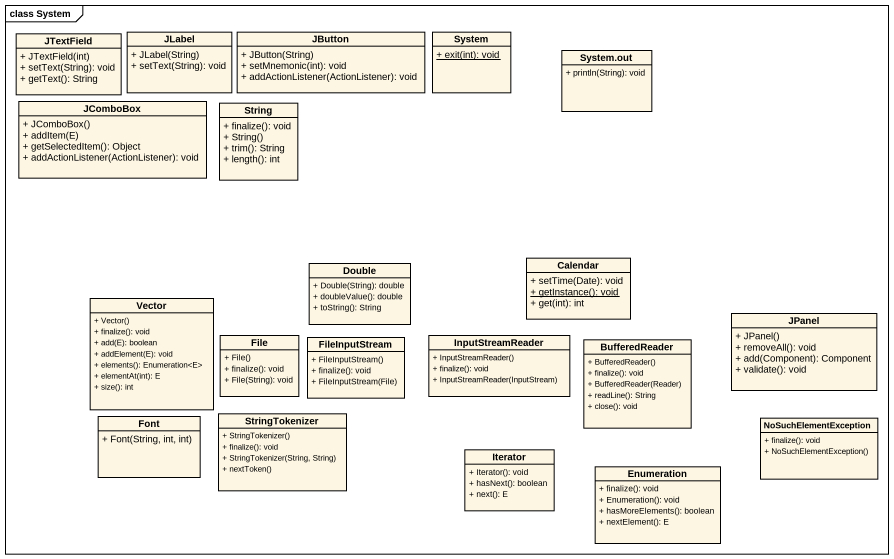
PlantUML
@startuml
mainframe class System
hide circle
hide empty members
skinparam classAttributeIconSize 0
class JTextField {
  + JTextField(int)
  + setText(String): void
  + getText(): String
}
class JLabel {
  + JLabel(String)
  + setText(String): void
}
class JButton {
  + JButton(String)
  + setMnemonic(int): void
  + addActionListener(ActionListener): void
}
class System {
  {static} + exit(int): void
}
class "System.out" as System_out {
  + println(String): void
}
class JComboBox {
  + JComboBox()
  + addItem(E)
  + getSelectedItem(): Object
  + addActionListener(ActionListener): void
}
class String {
  + finalize(): void
  + String()
  + trim(): String
  + length(): int
}
class Double {
  + Double(String): double
  + doubleValue(): double
  + toString(): String
}
class Calendar {
  + setTime(Date): void
  {static} + getInstance(): void
  + get(int): int
}
class Vector {
  + Vector()
  + finalize(): void
  + add(E): boolean
  + addElement(E): void
  + elements(): Enumeration<E>
  + elementAt(int): E
  + size(): int
}
class JPanel {
  + JPanel()
  + removeAll(): void
  + add(Component): Component
  + validate(): void
}
class "File" as File_ {
  + File()
  + finalize(): void
  + File(String): void
}
class FileInputStream {
  + FileInputStream()
  + finalize(): void
  + FileInputStream(File)
}
class InputStreamReader {
  + InputStreamReader()
  + finalize(): void
  + InputStreamReader(InputStream)
}
class BufferedReader {
  + BufferedReader()
  + finalize(): void
  + BufferedReader(Reader)
  + readLine(): String
  + close(): void
}
class Font {
  + Font(String, int, int)
}
class StringTokenizer {
  + StringTokenizer()
  + finalize(): void
  + StringTokenizer(String, String)
  + nextToken()
}
class NoSuchElementException {
  + finalize(): void
  + NoSuchElementException()
}
class Iterator {
  + Iterator(): void
  + hasNext(): boolean
  + next(): E
}
class Enumeration {
  + finalize(): void
  + Enumeration(): void
  + hasMoreElements(): boolean
  + nextElement(): E
}
@enduml
